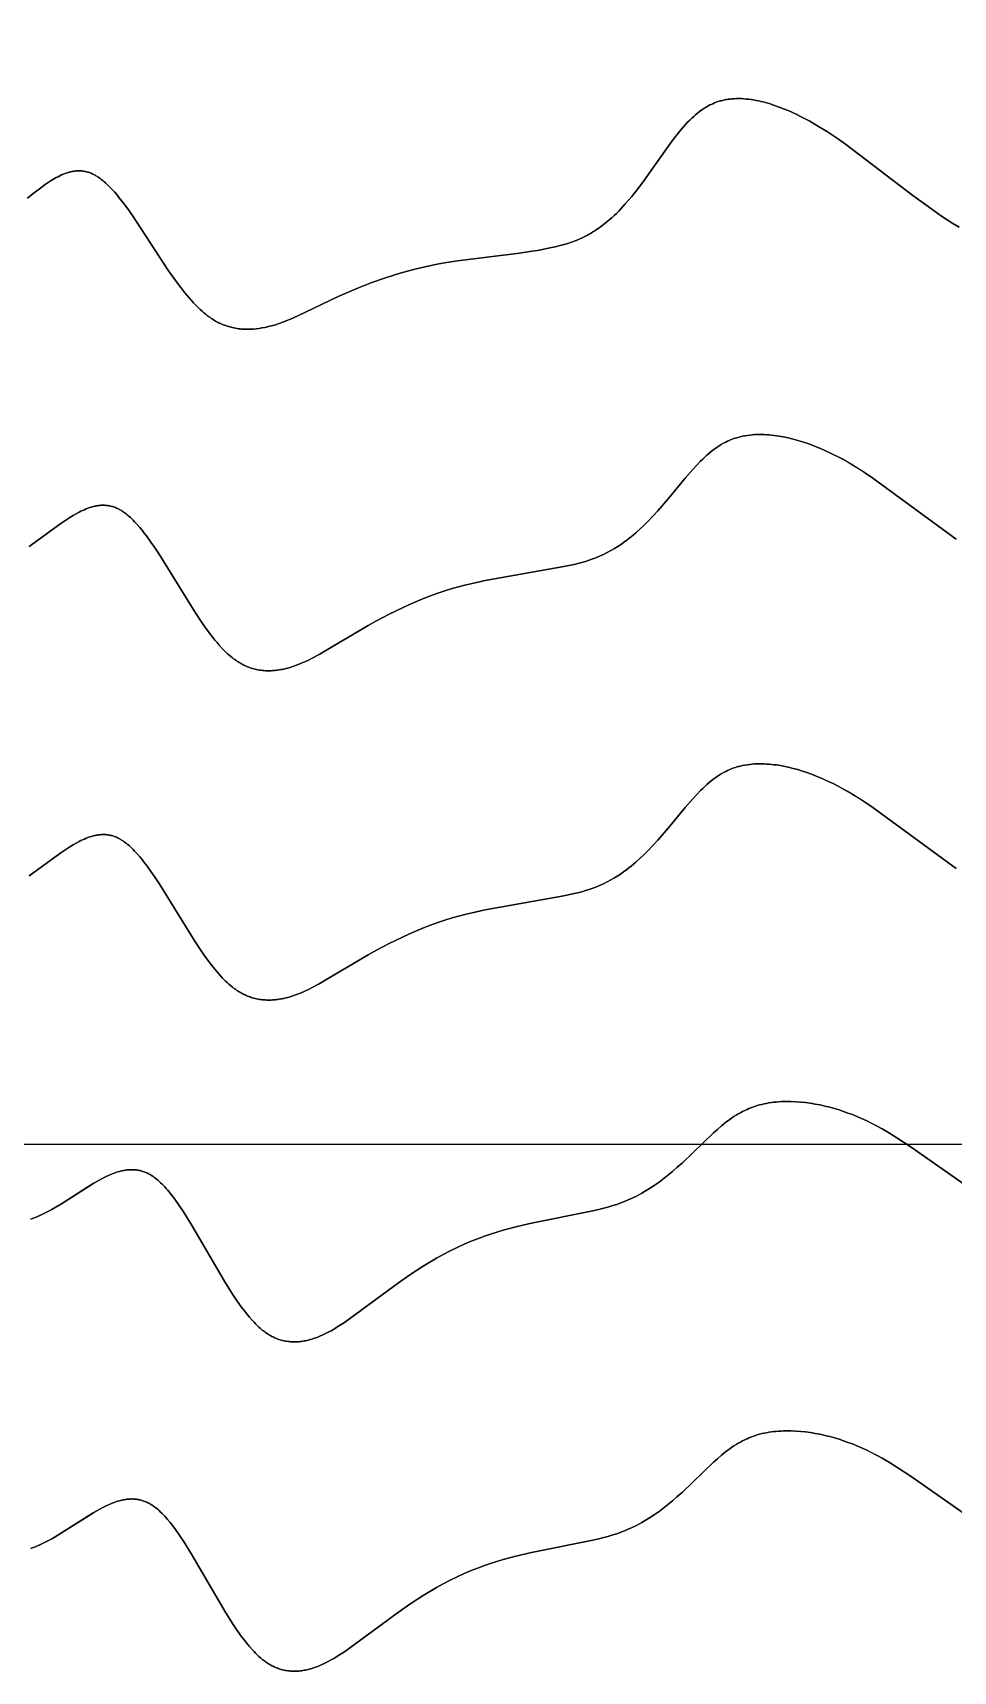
# Model space of a CAD drawing. Header units: feet. Extents: x 0 to 1.5, y 93.18 to 96.08.
# Drawn here: x 0.9375 to 1.125, y 93.226 to 93.5599 of the extents above; entities that cross this region are included whole.
import ezdxf

# ---------------------------------------------------------------- set-up
doc = ezdxf.new("R2010")
doc.units = ezdxf.units.FT
doc.header["$MEASUREMENT"] = 0
doc.layers.add('Default', color=7, linetype='Continuous', true_color=0x000000)

msp = doc.modelspace()

# ---------------------------------------------------------------- linework, layer by layer
at = {"layer": 'Default'}
msp.add_lwpolyline([(0, 96), (1.5, 96), (1.5, 93.33333), (0, 93.33333)], close=True, dxfattribs=at)
for points in [[(0.9364, 93.5262), (0.93756, 93.52713), (0.93877, 93.52807), (0.93938, 93.52852), (0.94, 93.52896), (0.94062, 93.52938), (0.94124, 93.52978), (0.94158, 93.52999), (0.94192, 93.53019), (0.94228, 93.53039), (0.94264, 93.53058), (0.943, 93.53076), (0.94336, 93.53093), (0.94373, 93.53109), (0.94411, 93.53123), (0.9443, 93.5313), (0.94449, 93.53136), (0.94468, 93.53142), (0.94488, 93.53148), (0.94507, 93.53153), (0.94527, 93.53158), (0.94547, 93.53162), (0.94566, 93.53166), (0.94586, 93.5317), (0.94606, 93.53172), (0.94626, 93.53175), (0.94647, 93.53176), (0.94667, 93.53177), (0.94687, 93.53178), (0.94707, 93.53178), (0.94728, 93.53177), (0.94748, 93.53175), (0.94768, 93.53173), (0.94788, 93.53171), (0.94807, 93.53167), (0.94827, 93.53163), (0.94847, 93.53159), (0.94866, 93.53153), (0.94885, 93.53147), (0.94904, 93.53141), (0.94922, 93.53134), (0.9494, 93.53127), (0.94957, 93.53119), (0.94973, 93.53112), (0.9499, 93.53104), (0.95006, 93.53095), (0.95021, 93.53086), (0.95037, 93.53077), (0.95053, 93.53068), (0.95069, 93.53058), (0.95084, 93.53047), (0.95115, 93.53026), (0.95145, 93.53004), (0.95174, 93.5298), (0.95203, 93.52956), (0.95232, 93.52931), (0.9526, 93.52906), (0.95287, 93.5288), (0.95314, 93.52853), (0.95365, 93.528), (0.95412, 93.52747), (0.95459, 93.52693), (0.95506, 93.52637), (0.95597, 93.52521), (0.95685, 93.52402), (0.95768, 93.52284), (0.96518, 93.51141), (0.96679, 93.50913), (0.96763, 93.50801), (0.96849, 93.50692), (0.96937, 93.50587), (0.96981, 93.50536), (0.97025, 93.50487), (0.97092, 93.50418), (0.97127, 93.50384), (0.97162, 93.5035), (0.97198, 93.50318), (0.97234, 93.50286), (0.97272, 93.50255), (0.97309, 93.50225), (0.97332, 93.50208), (0.97355, 93.50192), (0.97379, 93.50176), (0.97402, 93.5016), (0.97426, 93.50145), (0.97451, 93.5013), (0.97475, 93.50115), (0.975, 93.50102), (0.97525, 93.50089), (0.9755, 93.50076), (0.97576, 93.50064), (0.97602, 93.50053), (0.97628, 93.50042), (0.97654, 93.50031), (0.9768, 93.50022), (0.97707, 93.50012), (0.97734, 93.50004), (0.97761, 93.49996), (0.97789, 93.49989), (0.97817, 93.49982), (0.97848, 93.49975), (0.9788, 93.49969), (0.97911, 93.49964), (0.97943, 93.49959), (0.97975, 93.49956), (0.98007, 93.49953), (0.98039, 93.4995), (0.98071, 93.49949), (0.981, 93.49948), (0.98129, 93.49948), (0.98158, 93.49948), (0.98187, 93.49949), (0.98216, 93.49951), (0.98245, 93.49953), (0.98303, 93.49959), (0.98361, 93.49966), (0.98419, 93.49976), (0.98476, 93.49987), (0.98533, 93.49999), (0.98572, 93.50009), (0.98612, 93.5002), (0.98691, 93.50042), (0.98769, 93.50068), (0.98847, 93.50095), (0.98924, 93.50125), (0.99, 93.50156), (0.9915, 93.50221), (0.99973, 93.50615), (1.00208, 93.5072), (1.00383, 93.50793), (1.00657, 93.509), (1.00934, 93.50997), (1.01083, 93.51045), (1.01232, 93.51091), (1.01381, 93.51133), (1.01531, 93.51172), (1.01681, 93.51209), (1.01833, 93.51243), (1.01985, 93.51274), (1.02139, 93.51302), (1.02401, 93.51343), (1.03668, 93.51501), (1.03872, 93.5153), (1.04072, 93.51563), (1.04285, 93.51605), (1.04391, 93.51629), (1.04496, 93.51655), (1.04573, 93.51676), (1.04649, 93.51699), (1.04724, 93.51724), (1.04798, 93.51752), (1.04851, 93.51772), (1.04891, 93.5179), (1.04931, 93.51808), (1.0497, 93.51827), (1.05009, 93.51846), (1.05048, 93.51867), (1.05086, 93.51888), (1.05123, 93.51909), (1.0516, 93.51932), (1.05197, 93.51955), (1.05234, 93.51979), (1.0527, 93.52003), (1.05305, 93.52028), (1.05375, 93.52081), (1.05443, 93.52135), (1.05494, 93.52178), (1.05543, 93.52221), (1.05591, 93.52266), (1.05639, 93.52311), (1.05685, 93.52358), (1.05731, 93.52405), (1.0582, 93.52502), (1.05886, 93.52578), (1.05951, 93.52655), (1.06077, 93.52813), (1.06161, 93.52925), (1.06773, 93.53786), (1.06849, 93.53885), (1.06927, 93.53982), (1.07007, 93.54076), (1.07048, 93.54122), (1.0709, 93.54166), (1.07132, 93.54209), (1.07174, 93.5425), (1.07213, 93.54286), (1.07252, 93.5432), (1.07292, 93.54354), (1.07334, 93.54386), (1.07376, 93.54417), (1.07398, 93.54432), (1.0742, 93.54446), (1.07442, 93.54461), (1.07464, 93.54474), (1.07486, 93.54488), (1.07509, 93.54501), (1.07545, 93.5452), (1.07566, 93.5453), (1.076, 93.54546), (1.07635, 93.54561), (1.07671, 93.54575), (1.07707, 93.54587), (1.0773, 93.54594), (1.07752, 93.54601), (1.07775, 93.54607), (1.07798, 93.54613), (1.07822, 93.54618), (1.07845, 93.54623), (1.07868, 93.54628), (1.07892, 93.54632), (1.07916, 93.54635), (1.07941, 93.54639), (1.07965, 93.54641), (1.0799, 93.54644), (1.08039, 93.54647), (1.08088, 93.54649), (1.08138, 93.54649), (1.08187, 93.54648), (1.08237, 93.54645), (1.08286, 93.54641), (1.08336, 93.54636), (1.08385, 93.54629), (1.08434, 93.54622), (1.08483, 93.54613), (1.08531, 93.54603), (1.08579, 93.54593), (1.08627, 93.54581), (1.08674, 93.54569), (1.08768, 93.54541), (1.08861, 93.54511), (1.08954, 93.54478), (1.09046, 93.54442), (1.09137, 93.54404), (1.09227, 93.54364), (1.09316, 93.54323), (1.09404, 93.54279), (1.09576, 93.54188), (1.09757, 93.54084), (1.09954, 93.53962), (1.1016, 93.53824), (1.10304, 93.53722), (1.11679, 93.52672), (1.1211, 93.5236), (1.12262, 93.52256), (1.12491, 93.52106), (1.1262, 93.52026)], [(1.1262, 93.52026), (1.12491, 93.52106), (1.12262, 93.52256), (1.1211, 93.5236), (1.11679, 93.52672), (1.10304, 93.53722), (1.10143, 93.53836), (1.09936, 93.53974), (1.09757, 93.54084), (1.09576, 93.54188), (1.09404, 93.54279), (1.09316, 93.54323), (1.09227, 93.54364), (1.09137, 93.54404), (1.09046, 93.54442), (1.08954, 93.54478), (1.08861, 93.54511), (1.08768, 93.54541), (1.08674, 93.54569), (1.08627, 93.54581), (1.08579, 93.54593), (1.08531, 93.54603), (1.08483, 93.54613), (1.08434, 93.54622), (1.08385, 93.54629), (1.08336, 93.54636), (1.08286, 93.54641), (1.08237, 93.54645), (1.08187, 93.54648), (1.08138, 93.54649), (1.08088, 93.54649), (1.08039, 93.54647), (1.0799, 93.54644), (1.07965, 93.54641), (1.07941, 93.54639), (1.07916, 93.54635), (1.07892, 93.54632), (1.07868, 93.54628), (1.07845, 93.54623), (1.07822, 93.54618), (1.07798, 93.54613), (1.07775, 93.54607), (1.07752, 93.54601), (1.0773, 93.54594), (1.07707, 93.54587), (1.07671, 93.54575), (1.07635, 93.54561), (1.076, 93.54546), (1.07566, 93.5453), (1.07545, 93.5452), (1.07509, 93.54501), (1.07486, 93.54488), (1.07464, 93.54474), (1.07442, 93.54461), (1.0742, 93.54446), (1.07398, 93.54432), (1.07376, 93.54417), (1.07334, 93.54386), (1.07292, 93.54354), (1.07252, 93.5432), (1.07213, 93.54286), (1.07174, 93.5425), (1.07132, 93.54209), (1.0709, 93.54166), (1.07048, 93.54122), (1.07007, 93.54076), (1.06927, 93.53982), (1.06849, 93.53885), (1.06773, 93.53786), (1.06161, 93.52925), (1.06077, 93.52813), (1.05951, 93.52655), (1.05886, 93.52578), (1.0582, 93.52502), (1.05731, 93.52405), (1.05685, 93.52358), (1.05639, 93.52311), (1.05591, 93.52266), (1.05543, 93.52221), (1.05494, 93.52178), (1.05443, 93.52135), (1.05375, 93.52081), (1.05305, 93.52028), (1.0527, 93.52003), (1.05234, 93.51979), (1.05197, 93.51955), (1.0516, 93.51932), (1.05123, 93.51909), (1.05086, 93.51888), (1.05048, 93.51867), (1.05009, 93.51846), (1.0497, 93.51827), (1.04931, 93.51808), (1.04891, 93.5179), (1.04851, 93.51772), (1.04798, 93.51752), (1.04724, 93.51724), (1.04649, 93.51699), (1.04573, 93.51676), (1.04496, 93.51655), (1.04391, 93.51629), (1.04285, 93.51605), (1.04072, 93.51563), (1.03872, 93.5153), (1.03668, 93.51501), (1.02401, 93.51343), (1.02139, 93.51302), (1.01985, 93.51274), (1.01833, 93.51243), (1.01681, 93.51209), (1.01531, 93.51172), (1.01381, 93.51133), (1.01232, 93.51091), (1.01083, 93.51045), (1.00934, 93.50997), (1.00657, 93.509), (1.00383, 93.50793), (1.00208, 93.5072), (0.99973, 93.50615), (0.9915, 93.50221), (0.99, 93.50156), (0.98924, 93.50125), (0.98847, 93.50095), (0.98769, 93.50068), (0.98691, 93.50042), (0.98612, 93.5002), (0.98572, 93.50009), (0.98533, 93.49999), (0.98476, 93.49987), (0.98419, 93.49976), (0.98361, 93.49966), (0.98303, 93.49959), (0.98245, 93.49953), (0.98216, 93.49951), (0.98187, 93.49949), (0.98158, 93.49948), (0.98129, 93.49948), (0.981, 93.49948), (0.98071, 93.49949), (0.98039, 93.4995), (0.98007, 93.49953), (0.97975, 93.49956), (0.97943, 93.49959), (0.97911, 93.49964), (0.9788, 93.49969), (0.97848, 93.49975), (0.97817, 93.49982), (0.97789, 93.49989), (0.97761, 93.49996), (0.97734, 93.50004), (0.97707, 93.50012), (0.9768, 93.50022), (0.97654, 93.50031), (0.97628, 93.50042), (0.97602, 93.50053), (0.97576, 93.50064), (0.9755, 93.50076), (0.97525, 93.50089), (0.975, 93.50102), (0.97475, 93.50115), (0.97451, 93.5013), (0.97426, 93.50145), (0.97402, 93.5016), (0.97379, 93.50176), (0.97355, 93.50192), (0.97332, 93.50208), (0.97309, 93.50225), (0.97272, 93.50255), (0.97234, 93.50286), (0.97198, 93.50318), (0.97162, 93.5035), (0.97127, 93.50384), (0.97092, 93.50418), (0.97025, 93.50487), (0.96981, 93.50536), (0.96937, 93.50587), (0.96849, 93.50692), (0.96763, 93.50801), (0.96679, 93.50913), (0.96518, 93.51141), (0.95768, 93.52284), (0.95685, 93.52402), (0.95597, 93.52521), (0.95506, 93.52637), (0.95459, 93.52693), (0.95412, 93.52747), (0.95365, 93.528), (0.95314, 93.52853), (0.95287, 93.5288), (0.9526, 93.52906), (0.95232, 93.52931), (0.95203, 93.52956), (0.95174, 93.5298), (0.95145, 93.53004), (0.95115, 93.53026), (0.95084, 93.53047), (0.95069, 93.53058), (0.95053, 93.53068), (0.95037, 93.53077), (0.95021, 93.53086), (0.95006, 93.53095), (0.9499, 93.53104), (0.94973, 93.53112), (0.94957, 93.53119), (0.9494, 93.53127), (0.94922, 93.53134), (0.94904, 93.53141), (0.94885, 93.53147), (0.94866, 93.53153), (0.94847, 93.53159), (0.94827, 93.53163), (0.94807, 93.53167), (0.94788, 93.53171), (0.94768, 93.53173), (0.94748, 93.53175), (0.94728, 93.53177), (0.94707, 93.53178), (0.94687, 93.53178), (0.94667, 93.53177), (0.94647, 93.53176), (0.94626, 93.53175), (0.94606, 93.53172), (0.94586, 93.5317), (0.94566, 93.53166), (0.94547, 93.53162), (0.94527, 93.53158), (0.94507, 93.53153), (0.94488, 93.53148), (0.94468, 93.53142), (0.94449, 93.53136), (0.9443, 93.5313), (0.94411, 93.53123), (0.94373, 93.53109), (0.94336, 93.53093), (0.943, 93.53076), (0.94264, 93.53058), (0.94228, 93.53039), (0.94192, 93.53019), (0.94158, 93.52999), (0.94124, 93.52978), (0.94062, 93.52938), (0.94, 93.52896), (0.93938, 93.52852), (0.93877, 93.52807), (0.93756, 93.52713), (0.9364, 93.5262)], [(0.93678, 93.45523), (0.94324, 93.45991), (0.94446, 93.46073), (0.94507, 93.46113), (0.9457, 93.46151), (0.94633, 93.46187), (0.94695, 93.46221), (0.9473, 93.46239), (0.94765, 93.46255), (0.94801, 93.46272), (0.94837, 93.46287), (0.94874, 93.46301), (0.94911, 93.46314), (0.9493, 93.4632), (0.94948, 93.46326), (0.94967, 93.46331), (0.94986, 93.46336), (0.95005, 93.46341), (0.95025, 93.46345), (0.95044, 93.46349), (0.95063, 93.46352), (0.95083, 93.46355), (0.95102, 93.46357), (0.95122, 93.46359), (0.95141, 93.46361), (0.95161, 93.46362), (0.9518, 93.46362), (0.952, 93.46362), (0.9522, 93.46362), (0.95239, 93.4636), (0.95259, 93.46359), (0.95279, 93.46356), (0.95298, 93.46353), (0.95319, 93.46349), (0.95339, 93.46345), (0.95359, 93.4634), (0.95378, 93.46335), (0.95398, 93.46328), (0.95417, 93.46322), (0.95436, 93.46314), (0.95455, 93.46306), (0.95473, 93.46298), (0.95491, 93.46289), (0.95509, 93.4628), (0.95526, 93.46271), (0.95542, 93.46261), (0.95558, 93.46252), (0.95574, 93.46242), (0.9559, 93.46231), (0.95605, 93.4622), (0.95621, 93.46209), (0.95652, 93.46186), (0.95682, 93.46161), (0.95712, 93.46136), (0.95741, 93.4611), (0.9577, 93.46083), (0.95798, 93.46055), (0.95825, 93.46027), (0.95878, 93.45969), (0.95929, 93.45912), (0.95976, 93.45854), (0.96022, 93.45796), (0.96068, 93.45736), (0.96157, 93.45613), (0.96243, 93.45487), (0.96325, 93.45362), (0.9705, 93.44188), (0.97207, 93.43953), (0.97289, 93.43837), (0.97374, 93.43724), (0.97459, 93.43616), (0.97503, 93.43564), (0.97546, 93.43514), (0.9761, 93.43445), (0.97644, 93.43411), (0.97677, 93.43377), (0.97712, 93.43344), (0.97747, 93.43312), (0.97783, 93.43281), (0.9782, 93.43252), (0.97842, 93.43235), (0.97864, 93.43218), (0.97886, 93.43202), (0.97909, 93.43187), (0.97932, 93.43172), (0.97955, 93.43157), (0.97978, 93.43143), (0.98002, 93.4313), (0.98026, 93.43117), (0.9805, 93.43105), (0.98075, 93.43093), (0.98099, 93.43082), (0.98124, 93.43071), (0.9815, 93.43061), (0.98175, 93.43052), (0.98201, 93.43044), (0.98227, 93.43035), (0.98253, 93.43028), (0.9828, 93.43021), (0.98306, 93.43015), (0.98336, 93.43009), (0.98367, 93.43004), (0.98397, 93.42999), (0.98427, 93.42996), (0.98458, 93.42993), (0.98488, 93.42991), (0.98519, 93.4299), (0.98549, 93.42989), (0.98577, 93.42989), (0.98605, 93.4299), (0.98633, 93.42992), (0.98661, 93.42994), (0.98689, 93.42996), (0.98717, 93.42999), (0.98745, 93.43003), (0.98772, 93.43007), (0.988, 93.43012), (0.98827, 93.43017), (0.98882, 93.43029), (0.98936, 93.43043), (0.9899, 93.43058), (0.99029, 93.4307), (0.99067, 93.43083), (0.99105, 93.43096), (0.99143, 93.4311), (0.99218, 93.43141), (0.99293, 93.43173), (0.99367, 93.43208), (0.9944, 93.43244), (0.99583, 93.43319), (0.99723, 93.43399), (1.00584, 93.43913), (1.00751, 93.44006), (1.01013, 93.44144), (1.01279, 93.44273), (1.01422, 93.44338), (1.01565, 93.444), (1.01709, 93.44459), (1.01854, 93.44515), (1.02, 93.44568), (1.02147, 93.44617), (1.02296, 93.44663), (1.02447, 93.44705), (1.02575, 93.44738), (1.02704, 93.44769), (1.02966, 93.44826), (1.04568, 93.45111), (1.0478, 93.45158), (1.04856, 93.45177), (1.04933, 93.45197), (1.05009, 93.45219), (1.05085, 93.45243), (1.05137, 93.45261), (1.05218, 93.45291), (1.05296, 93.45324), (1.05374, 93.45359), (1.0545, 93.45397), (1.05525, 93.45437), (1.05598, 93.45479), (1.05671, 93.45524), (1.05742, 93.45572), (1.05793, 93.45608), (1.05843, 93.45645), (1.05893, 93.45683), (1.05942, 93.45721), (1.0599, 93.45761), (1.06037, 93.45802), (1.0613, 93.45885), (1.06198, 93.4595), (1.06265, 93.46016), (1.06395, 93.46152), (1.06482, 93.46249), (1.06691, 93.46492), (1.07041, 93.46916), (1.07194, 93.47093), (1.07274, 93.47179), (1.07355, 93.47263), (1.07397, 93.47303), (1.07439, 93.47343), (1.07481, 93.47381), (1.07524, 93.47418), (1.07564, 93.47451), (1.07605, 93.47483), (1.07646, 93.47513), (1.07689, 93.47543), (1.07732, 93.47572), (1.07776, 93.47599), (1.07821, 93.47625), (1.07867, 93.47649), (1.07903, 93.47667), (1.07924, 93.47677), (1.0796, 93.47692), (1.07996, 93.47706), (1.08032, 93.4772), (1.08068, 93.47732), (1.08091, 93.47739), (1.08115, 93.47746), (1.08138, 93.47752), (1.08162, 93.47758), (1.08209, 93.47769), (1.08257, 93.47778), (1.08306, 93.47786), (1.08355, 93.47792), (1.08404, 93.47797), (1.08454, 93.47801), (1.08503, 93.47803), (1.08553, 93.47804), (1.08602, 93.47804), (1.08652, 93.47803), (1.08702, 93.478), (1.08751, 93.47797), (1.08801, 93.47792), (1.0885, 93.47787), (1.08899, 93.4778), (1.08948, 93.47773), (1.09045, 93.47756), (1.09141, 93.47735), (1.09237, 93.47711), (1.09333, 93.47685), (1.09427, 93.47656), (1.09521, 93.47624), (1.09614, 93.47591), (1.09706, 93.47555), (1.09797, 93.47517), (1.09885, 93.47479), (1.09972, 93.47439), (1.10066, 93.47393), (1.10158, 93.47346), (1.10249, 93.47298), (1.10358, 93.47237), (1.10455, 93.4718), (1.10568, 93.4711), (1.10716, 93.47014), (1.10862, 93.46914), (1.12562, 93.45673)], [(1.12562, 93.45673), (1.10862, 93.46914), (1.10716, 93.47014), (1.10551, 93.47121), (1.10455, 93.4718), (1.10339, 93.47247), (1.10249, 93.47298), (1.10158, 93.47346), (1.10066, 93.47393), (1.09972, 93.47439), (1.09885, 93.47479), (1.09797, 93.47517), (1.09706, 93.47555), (1.09614, 93.47591), (1.09521, 93.47624), (1.09427, 93.47656), (1.09333, 93.47685), (1.09237, 93.47711), (1.09141, 93.47735), (1.09045, 93.47756), (1.08948, 93.47773), (1.08899, 93.4778), (1.0885, 93.47787), (1.08801, 93.47792), (1.08751, 93.47797), (1.08702, 93.478), (1.08652, 93.47803), (1.08602, 93.47804), (1.08553, 93.47804), (1.08503, 93.47803), (1.08454, 93.47801), (1.08404, 93.47797), (1.08355, 93.47792), (1.08306, 93.47786), (1.08257, 93.47778), (1.08209, 93.47769), (1.08162, 93.47758), (1.08138, 93.47752), (1.08115, 93.47746), (1.08091, 93.47739), (1.08068, 93.47732), (1.08032, 93.4772), (1.07996, 93.47706), (1.0796, 93.47692), (1.07924, 93.47677), (1.07903, 93.47667), (1.07867, 93.47649), (1.07821, 93.47625), (1.07776, 93.47599), (1.07732, 93.47572), (1.07689, 93.47543), (1.07646, 93.47513), (1.07605, 93.47483), (1.07564, 93.47451), (1.07524, 93.47418), (1.07481, 93.47381), (1.07439, 93.47343), (1.07397, 93.47303), (1.07355, 93.47263), (1.07274, 93.47179), (1.07194, 93.47093), (1.07041, 93.46916), (1.06691, 93.46492), (1.06482, 93.46249), (1.06395, 93.46152), (1.06265, 93.46016), (1.06198, 93.4595), (1.0613, 93.45885), (1.06037, 93.45802), (1.0599, 93.45761), (1.05942, 93.45721), (1.05893, 93.45683), (1.05843, 93.45645), (1.05793, 93.45608), (1.05742, 93.45572), (1.05671, 93.45524), (1.05598, 93.45479), (1.05525, 93.45437), (1.0545, 93.45397), (1.05374, 93.45359), (1.05296, 93.45324), (1.05218, 93.45291), (1.05137, 93.45261), (1.05085, 93.45243), (1.05009, 93.45219), (1.04933, 93.45197), (1.04856, 93.45177), (1.0478, 93.45158), (1.04568, 93.45111), (1.02966, 93.44826), (1.02704, 93.44769), (1.02575, 93.44738), (1.02447, 93.44705), (1.02296, 93.44663), (1.02147, 93.44617), (1.02, 93.44568), (1.01854, 93.44515), (1.01709, 93.44459), (1.01565, 93.444), (1.01422, 93.44338), (1.01279, 93.44273), (1.01013, 93.44144), (1.00751, 93.44006), (1.00584, 93.43913), (0.99723, 93.43399), (0.99583, 93.43319), (0.9944, 93.43244), (0.99367, 93.43208), (0.99293, 93.43173), (0.99218, 93.43141), (0.99143, 93.4311), (0.99105, 93.43096), (0.99067, 93.43083), (0.99029, 93.4307), (0.9899, 93.43058), (0.98936, 93.43043), (0.98882, 93.43029), (0.98827, 93.43017), (0.988, 93.43012), (0.98772, 93.43007), (0.98745, 93.43003), (0.98717, 93.42999), (0.98689, 93.42996), (0.98661, 93.42994), (0.98633, 93.42992), (0.98605, 93.4299), (0.98577, 93.42989), (0.98549, 93.42989), (0.98519, 93.4299), (0.98488, 93.42991), (0.98458, 93.42993), (0.98427, 93.42996), (0.98397, 93.42999), (0.98367, 93.43004), (0.98336, 93.43009), (0.98306, 93.43015), (0.9828, 93.43021), (0.98253, 93.43028), (0.98227, 93.43035), (0.98201, 93.43044), (0.98175, 93.43052), (0.9815, 93.43061), (0.98124, 93.43071), (0.98099, 93.43082), (0.98075, 93.43093), (0.9805, 93.43105), (0.98026, 93.43117), (0.98002, 93.4313), (0.97978, 93.43143), (0.97955, 93.43157), (0.97932, 93.43172), (0.97909, 93.43187), (0.97886, 93.43202), (0.97864, 93.43218), (0.97842, 93.43235), (0.9782, 93.43252), (0.97783, 93.43281), (0.97747, 93.43312), (0.97712, 93.43344), (0.97677, 93.43377), (0.97644, 93.43411), (0.9761, 93.43445), (0.97546, 93.43514), (0.97503, 93.43564), (0.97459, 93.43616), (0.97374, 93.43724), (0.97289, 93.43837), (0.97207, 93.43953), (0.9705, 93.44188), (0.96325, 93.45362), (0.96243, 93.45487), (0.96157, 93.45613), (0.96068, 93.45736), (0.96022, 93.45796), (0.95976, 93.45854), (0.95929, 93.45912), (0.95878, 93.45969), (0.95825, 93.46027), (0.95798, 93.46055), (0.9577, 93.46083), (0.95741, 93.4611), (0.95712, 93.46136), (0.95682, 93.46161), (0.95652, 93.46186), (0.95621, 93.46209), (0.95605, 93.4622), (0.9559, 93.46231), (0.95574, 93.46242), (0.95558, 93.46252), (0.95542, 93.46261), (0.95526, 93.46271), (0.95509, 93.4628), (0.95491, 93.46289), (0.95473, 93.46298), (0.95455, 93.46306), (0.95436, 93.46314), (0.95417, 93.46322), (0.95398, 93.46328), (0.95378, 93.46335), (0.95359, 93.4634), (0.95339, 93.46345), (0.95319, 93.46349), (0.95298, 93.46353), (0.95279, 93.46356), (0.95259, 93.46359), (0.95239, 93.4636), (0.9522, 93.46362), (0.952, 93.46362), (0.9518, 93.46362), (0.95161, 93.46362), (0.95141, 93.46361), (0.95122, 93.46359), (0.95102, 93.46357), (0.95083, 93.46355), (0.95063, 93.46352), (0.95044, 93.46349), (0.95025, 93.46345), (0.95005, 93.46341), (0.94986, 93.46336), (0.94967, 93.46331), (0.94948, 93.46326), (0.9493, 93.4632), (0.94911, 93.46314), (0.94874, 93.46301), (0.94837, 93.46287), (0.94801, 93.46272), (0.94765, 93.46255), (0.9473, 93.46239), (0.94695, 93.46221), (0.94633, 93.46187), (0.9457, 93.46151), (0.94507, 93.46113), (0.94446, 93.46073), (0.94324, 93.45991), (0.93678, 93.45523)], [(0.93678, 93.38812), (0.94324, 93.39279), (0.94446, 93.39362), (0.94507, 93.39402), (0.9457, 93.3944), (0.94633, 93.39476), (0.94695, 93.3951), (0.9473, 93.39527), (0.94765, 93.39544), (0.94801, 93.3956), (0.94837, 93.39575), (0.94874, 93.3959), (0.94911, 93.39603), (0.9493, 93.39609), (0.94948, 93.39614), (0.94967, 93.3962), (0.94986, 93.39625), (0.95005, 93.39629), (0.95025, 93.39634), (0.95044, 93.39637), (0.95063, 93.39641), (0.95083, 93.39644), (0.95102, 93.39646), (0.95122, 93.39648), (0.95141, 93.3965), (0.95161, 93.39651), (0.9518, 93.39651), (0.952, 93.39651), (0.9522, 93.3965), (0.95239, 93.39649), (0.95259, 93.39647), (0.95279, 93.39645), (0.95298, 93.39642), (0.95319, 93.39638), (0.95339, 93.39634), (0.95359, 93.39629), (0.95378, 93.39623), (0.95398, 93.39617), (0.95417, 93.3961), (0.95436, 93.39603), (0.95455, 93.39595), (0.95473, 93.39587), (0.95491, 93.39578), (0.95509, 93.39569), (0.95526, 93.39559), (0.95542, 93.3955), (0.95558, 93.3954), (0.95574, 93.3953), (0.9559, 93.3952), (0.95605, 93.39509), (0.95621, 93.39498), (0.95652, 93.39475), (0.95682, 93.3945), (0.95712, 93.39425), (0.95741, 93.39398), (0.9577, 93.39371), (0.95798, 93.39344), (0.95825, 93.39315), (0.95878, 93.39258), (0.95929, 93.392), (0.95976, 93.39143), (0.96022, 93.39085), (0.96068, 93.39025), (0.96157, 93.38901), (0.96243, 93.38776), (0.96325, 93.38651), (0.9705, 93.37477), (0.97207, 93.37242), (0.97289, 93.37126), (0.97374, 93.37013), (0.97459, 93.36905), (0.97503, 93.36853), (0.97546, 93.36803), (0.9761, 93.36733), (0.97644, 93.36699), (0.97677, 93.36666), (0.97712, 93.36633), (0.97747, 93.36601), (0.97783, 93.3657), (0.9782, 93.3654), (0.97842, 93.36523), (0.97864, 93.36507), (0.97886, 93.36491), (0.97909, 93.36475), (0.97932, 93.3646), (0.97955, 93.36446), (0.97978, 93.36432), (0.98002, 93.36418), (0.98026, 93.36406), (0.9805, 93.36393), (0.98075, 93.36382), (0.98099, 93.36371), (0.98124, 93.3636), (0.9815, 93.3635), (0.98175, 93.36341), (0.98201, 93.36332), (0.98227, 93.36324), (0.98253, 93.36317), (0.9828, 93.3631), (0.98306, 93.36304), (0.98336, 93.36298), (0.98367, 93.36292), (0.98397, 93.36288), (0.98427, 93.36284), (0.98458, 93.36282), (0.98488, 93.3628), (0.98519, 93.36278), (0.98549, 93.36278), (0.98577, 93.36278), (0.98605, 93.36279), (0.98633, 93.3628), (0.98661, 93.36282), (0.98689, 93.36285), (0.98717, 93.36288), (0.98745, 93.36292), (0.98772, 93.36296), (0.988, 93.36301), (0.98827, 93.36306), (0.98882, 93.36318), (0.98936, 93.36332), (0.9899, 93.36347), (0.99029, 93.36359), (0.99067, 93.36372), (0.99105, 93.36385), (0.99143, 93.36399), (0.99218, 93.36429), (0.99293, 93.36462), (0.99367, 93.36496), (0.9944, 93.36533), (0.99583, 93.36608), (0.99723, 93.36688), (1.00584, 93.37202), (1.00751, 93.37295), (1.01013, 93.37433), (1.01279, 93.37562), (1.01422, 93.37627), (1.01565, 93.37689), (1.01709, 93.37748), (1.01854, 93.37804), (1.02, 93.37856), (1.02147, 93.37906), (1.02296, 93.37952), (1.02447, 93.37994), (1.02575, 93.38027), (1.02704, 93.38058), (1.02966, 93.38114), (1.04568, 93.384), (1.0478, 93.38447), (1.04856, 93.38466), (1.04933, 93.38486), (1.05009, 93.38508), (1.05085, 93.38532), (1.05137, 93.3855), (1.05218, 93.3858), (1.05296, 93.38613), (1.05374, 93.38648), (1.0545, 93.38685), (1.05525, 93.38726), (1.05598, 93.38768), (1.05671, 93.38813), (1.05742, 93.38861), (1.05793, 93.38896), (1.05843, 93.38933), (1.05893, 93.38971), (1.05942, 93.3901), (1.0599, 93.3905), (1.06037, 93.3909), (1.0613, 93.39174), (1.06198, 93.39239), (1.06265, 93.39305), (1.06395, 93.39441), (1.06482, 93.39537), (1.06691, 93.39781), (1.07041, 93.40205), (1.07194, 93.40382), (1.07274, 93.40468), (1.07355, 93.40552), (1.07397, 93.40592), (1.07439, 93.40631), (1.07481, 93.4067), (1.07524, 93.40707), (1.07564, 93.40739), (1.07605, 93.40771), (1.07646, 93.40802), (1.07689, 93.40832), (1.07732, 93.4086), (1.07776, 93.40888), (1.07821, 93.40913), (1.07867, 93.40938), (1.07903, 93.40956), (1.07924, 93.40965), (1.0796, 93.40981), (1.07996, 93.40995), (1.08032, 93.41009), (1.08068, 93.41021), (1.08091, 93.41028), (1.08115, 93.41035), (1.08138, 93.41041), (1.08162, 93.41047), (1.08209, 93.41058), (1.08257, 93.41067), (1.08306, 93.41075), (1.08355, 93.41081), (1.08404, 93.41086), (1.08454, 93.4109), (1.08503, 93.41092), (1.08553, 93.41093), (1.08602, 93.41093), (1.08652, 93.41092), (1.08702, 93.41089), (1.08751, 93.41086), (1.08801, 93.41081), (1.0885, 93.41075), (1.08899, 93.41069), (1.08948, 93.41062), (1.09045, 93.41044), (1.09141, 93.41024), (1.09237, 93.41), (1.09333, 93.40974), (1.09427, 93.40945), (1.09521, 93.40913), (1.09614, 93.4088), (1.09706, 93.40844), (1.09797, 93.40806), (1.09885, 93.40768), (1.09972, 93.40727), (1.10066, 93.40682), (1.10158, 93.40635), (1.10249, 93.40586), (1.10358, 93.40525), (1.10455, 93.40468), (1.10568, 93.40399), (1.10716, 93.40303), (1.10862, 93.40202), (1.12562, 93.38961)], [(1.12562, 93.38961), (1.10862, 93.40202), (1.10716, 93.40303), (1.10551, 93.40409), (1.10455, 93.40468), (1.10339, 93.40536), (1.10249, 93.40586), (1.10158, 93.40635), (1.10066, 93.40682), (1.09972, 93.40727), (1.09885, 93.40768), (1.09797, 93.40806), (1.09706, 93.40844), (1.09614, 93.4088), (1.09521, 93.40913), (1.09427, 93.40945), (1.09333, 93.40974), (1.09237, 93.41), (1.09141, 93.41024), (1.09045, 93.41044), (1.08948, 93.41062), (1.08899, 93.41069), (1.0885, 93.41075), (1.08801, 93.41081), (1.08751, 93.41086), (1.08702, 93.41089), (1.08652, 93.41092), (1.08602, 93.41093), (1.08553, 93.41093), (1.08503, 93.41092), (1.08454, 93.4109), (1.08404, 93.41086), (1.08355, 93.41081), (1.08306, 93.41075), (1.08257, 93.41067), (1.08209, 93.41058), (1.08162, 93.41047), (1.08138, 93.41041), (1.08115, 93.41035), (1.08091, 93.41028), (1.08068, 93.41021), (1.08032, 93.41009), (1.07996, 93.40995), (1.0796, 93.40981), (1.07924, 93.40965), (1.07903, 93.40956), (1.07867, 93.40938), (1.07821, 93.40913), (1.07776, 93.40888), (1.07732, 93.4086), (1.07689, 93.40832), (1.07646, 93.40802), (1.07605, 93.40771), (1.07564, 93.40739), (1.07524, 93.40707), (1.07481, 93.4067), (1.07439, 93.40631), (1.07397, 93.40592), (1.07355, 93.40552), (1.07274, 93.40468), (1.07194, 93.40382), (1.07041, 93.40205), (1.06691, 93.39781), (1.06482, 93.39537), (1.06395, 93.39441), (1.06265, 93.39305), (1.06198, 93.39239), (1.0613, 93.39174), (1.06037, 93.3909), (1.0599, 93.3905), (1.05942, 93.3901), (1.05893, 93.38971), (1.05843, 93.38933), (1.05793, 93.38896), (1.05742, 93.38861), (1.05671, 93.38813), (1.05598, 93.38768), (1.05525, 93.38726), (1.0545, 93.38685), (1.05374, 93.38648), (1.05296, 93.38613), (1.05218, 93.3858), (1.05137, 93.3855), (1.05085, 93.38532), (1.05009, 93.38508), (1.04933, 93.38486), (1.04856, 93.38466), (1.0478, 93.38447), (1.04568, 93.384), (1.02966, 93.38114), (1.02704, 93.38058), (1.02575, 93.38027), (1.02447, 93.37994), (1.02296, 93.37952), (1.02147, 93.37906), (1.02, 93.37856), (1.01854, 93.37804), (1.01709, 93.37748), (1.01565, 93.37689), (1.01422, 93.37627), (1.01279, 93.37562), (1.01013, 93.37433), (1.00751, 93.37295), (1.00584, 93.37202), (0.99723, 93.36688), (0.99583, 93.36608), (0.9944, 93.36533), (0.99367, 93.36496), (0.99293, 93.36462), (0.99218, 93.36429), (0.99143, 93.36399), (0.99105, 93.36385), (0.99067, 93.36372), (0.99029, 93.36359), (0.9899, 93.36347), (0.98936, 93.36332), (0.98882, 93.36318), (0.98827, 93.36306), (0.988, 93.36301), (0.98772, 93.36296), (0.98745, 93.36292), (0.98717, 93.36288), (0.98689, 93.36285), (0.98661, 93.36282), (0.98633, 93.3628), (0.98605, 93.36279), (0.98577, 93.36278), (0.98549, 93.36278), (0.98519, 93.36278), (0.98488, 93.3628), (0.98458, 93.36282), (0.98427, 93.36284), (0.98397, 93.36288), (0.98367, 93.36292), (0.98336, 93.36298), (0.98306, 93.36304), (0.9828, 93.3631), (0.98253, 93.36317), (0.98227, 93.36324), (0.98201, 93.36332), (0.98175, 93.36341), (0.9815, 93.3635), (0.98124, 93.3636), (0.98099, 93.36371), (0.98075, 93.36382), (0.9805, 93.36393), (0.98026, 93.36406), (0.98002, 93.36418), (0.97978, 93.36432), (0.97955, 93.36446), (0.97932, 93.3646), (0.97909, 93.36475), (0.97886, 93.36491), (0.97864, 93.36507), (0.97842, 93.36523), (0.9782, 93.3654), (0.97783, 93.3657), (0.97747, 93.36601), (0.97712, 93.36633), (0.97677, 93.36666), (0.97644, 93.36699), (0.9761, 93.36733), (0.97546, 93.36803), (0.97503, 93.36853), (0.97459, 93.36905), (0.97374, 93.37013), (0.97289, 93.37126), (0.97207, 93.37242), (0.9705, 93.37477), (0.96325, 93.38651), (0.96243, 93.38776), (0.96157, 93.38901), (0.96068, 93.39025), (0.96022, 93.39085), (0.95976, 93.39143), (0.95929, 93.392), (0.95878, 93.39258), (0.95825, 93.39315), (0.95798, 93.39344), (0.9577, 93.39371), (0.95741, 93.39398), (0.95712, 93.39425), (0.95682, 93.3945), (0.95652, 93.39475), (0.95621, 93.39498), (0.95605, 93.39509), (0.9559, 93.3952), (0.95574, 93.3953), (0.95558, 93.3954), (0.95542, 93.3955), (0.95526, 93.39559), (0.95509, 93.39569), (0.95491, 93.39578), (0.95473, 93.39587), (0.95455, 93.39595), (0.95436, 93.39603), (0.95417, 93.3961), (0.95398, 93.39617), (0.95378, 93.39623), (0.95359, 93.39629), (0.95339, 93.39634), (0.95319, 93.39638), (0.95298, 93.39642), (0.95279, 93.39645), (0.95259, 93.39647), (0.95239, 93.39649), (0.9522, 93.3965), (0.952, 93.39651), (0.9518, 93.39651), (0.95161, 93.39651), (0.95141, 93.3965), (0.95122, 93.39648), (0.95102, 93.39646), (0.95083, 93.39644), (0.95063, 93.39641), (0.95044, 93.39637), (0.95025, 93.39634), (0.95005, 93.39629), (0.94986, 93.39625), (0.94967, 93.3962), (0.94948, 93.39614), (0.9493, 93.39609), (0.94911, 93.39603), (0.94874, 93.3959), (0.94837, 93.39575), (0.94801, 93.3956), (0.94765, 93.39544), (0.9473, 93.39527), (0.94695, 93.3951), (0.94633, 93.39476), (0.9457, 93.3944), (0.94507, 93.39402), (0.94446, 93.39362), (0.94324, 93.39279), (0.93678, 93.38812)], [(0.93713, 93.31814), (0.93758, 93.31831), (0.93803, 93.31849), (0.93847, 93.31868), (0.93891, 93.31887), (0.93935, 93.31908), (0.94003, 93.31941), (0.9407, 93.31976), (0.94137, 93.32013), (0.94203, 93.3205), (0.94334, 93.32129), (0.94876, 93.32475), (0.94994, 93.32547), (0.95055, 93.32583), (0.95117, 93.32617), (0.9518, 93.3265), (0.95243, 93.32681), (0.95307, 93.3271), (0.95338, 93.32724), (0.9537, 93.32737), (0.95406, 93.3275), (0.95442, 93.32763), (0.95479, 93.32775), (0.95516, 93.32786), (0.95554, 93.32795), (0.95572, 93.328), (0.95591, 93.32804), (0.9561, 93.32807), (0.95629, 93.32811), (0.95648, 93.32813), (0.95667, 93.32816), (0.95687, 93.32818), (0.95706, 93.3282), (0.95726, 93.32821), (0.95745, 93.32822), (0.95764, 93.32822), (0.95784, 93.32822), (0.95803, 93.32821), (0.95822, 93.3282), (0.95841, 93.32818), (0.9586, 93.32816), (0.95879, 93.32814), (0.95898, 93.32811), (0.95917, 93.32807), (0.95936, 93.32803), (0.95955, 93.32798), (0.95974, 93.32793), (0.95995, 93.32786), (0.96015, 93.3278), (0.96034, 93.32772), (0.96054, 93.32764), (0.96073, 93.32756), (0.96092, 93.32747), (0.96111, 93.32737), (0.9613, 93.32727), (0.96148, 93.32716), (0.96166, 93.32706), (0.96183, 93.32694), (0.96201, 93.32683), (0.96216, 93.32672), (0.96232, 93.3266), (0.96263, 93.32636), (0.96294, 93.32611), (0.96324, 93.32584), (0.96354, 93.32557), (0.96384, 93.32528), (0.96412, 93.32499), (0.96441, 93.32469), (0.96468, 93.32438), (0.96496, 93.32408), (0.96548, 93.32345), (0.96598, 93.32282), (0.96644, 93.3222), (0.96734, 93.32095), (0.96821, 93.31964), (0.96986, 93.317), (0.97683, 93.30503), (0.97835, 93.30262), (0.97915, 93.30144), (0.97997, 93.30028), (0.9808, 93.29918), (0.98123, 93.29865), (0.98165, 93.29814), (0.98226, 93.29745), (0.98257, 93.29711), (0.9829, 93.29678), (0.98323, 93.29646), (0.98357, 93.29614), (0.98391, 93.29583), (0.98426, 93.29554), (0.98447, 93.29537), (0.98468, 93.29521), (0.98489, 93.29506), (0.98511, 93.2949), (0.98533, 93.29476), (0.98555, 93.29462), (0.98577, 93.29449), (0.98599, 93.29436), (0.98622, 93.29424), (0.98645, 93.29412), (0.98668, 93.29401), (0.98692, 93.2939), (0.98715, 93.29381), (0.98739, 93.29371), (0.98763, 93.29363), (0.98788, 93.29355), (0.98813, 93.29347), (0.98838, 93.29341), (0.98863, 93.29335), (0.98889, 93.29329), (0.98917, 93.29324), (0.98946, 93.2932), (0.98975, 93.29317), (0.99003, 93.29314), (0.99032, 93.29313), (0.99061, 93.29312), (0.9909, 93.29312), (0.99119, 93.29313), (0.99146, 93.29314), (0.99173, 93.29316), (0.99199, 93.29319), (0.99226, 93.29322), (0.99252, 93.29326), (0.99279, 93.29331), (0.99305, 93.29336), (0.99331, 93.29341), (0.99357, 93.29348), (0.99383, 93.29354), (0.99409, 93.29361), (0.99435, 93.29369), (0.99486, 93.29386), (0.99536, 93.29404), (0.99573, 93.29418), (0.9961, 93.29434), (0.99647, 93.2945), (0.99683, 93.29467), (0.99755, 93.29503), (0.99827, 93.29541), (0.99897, 93.29581), (0.99967, 93.29623), (1.00034, 93.29666), (1.00101, 93.2971), (1.00232, 93.29801), (1.01199, 93.30518), (1.01448, 93.3069), (1.01702, 93.30854), (1.01837, 93.30937), (1.01974, 93.31016), (1.02112, 93.31092), (1.02251, 93.31165), (1.02392, 93.31235), (1.02535, 93.31301), (1.0268, 93.31363), (1.02828, 93.31421), (1.02952, 93.31466), (1.03077, 93.31509), (1.03204, 93.31549), (1.03332, 93.31587), (1.03589, 93.31657), (1.03906, 93.31732), (1.05127, 93.31978), (1.05281, 93.32012), (1.05358, 93.3203), (1.05434, 93.3205), (1.05488, 93.32065), (1.05568, 93.32089), (1.05648, 93.32115), (1.05726, 93.32144), (1.05804, 93.32174), (1.05881, 93.32207), (1.05957, 93.32241), (1.06032, 93.32278), (1.06106, 93.32317), (1.06158, 93.32345), (1.0621, 93.32375), (1.06311, 93.32437), (1.0641, 93.32502), (1.06508, 93.3257), (1.06578, 93.32622), (1.06647, 93.32675), (1.06716, 93.3273), (1.06783, 93.32786), (1.06873, 93.32864), (1.06983, 93.32963), (1.07614, 93.3357), (1.07696, 93.33643), (1.07779, 93.33713), (1.07863, 93.33781), (1.07906, 93.33814), (1.0795, 93.33846), (1.07991, 93.33875), (1.08034, 93.33903), (1.08077, 93.3393), (1.0812, 93.33957), (1.08164, 93.33982), (1.08209, 93.34006), (1.08254, 93.34029), (1.083, 93.3405), (1.08338, 93.34067), (1.08359, 93.34075), (1.08396, 93.3409), (1.08432, 93.34103), (1.08469, 93.34116), (1.08506, 93.34127), (1.08554, 93.34141), (1.08602, 93.34153), (1.0865, 93.34164), (1.08699, 93.34173), (1.08747, 93.34182), (1.08796, 93.34189), (1.08845, 93.34195), (1.08894, 93.342), (1.08944, 93.34204), (1.08993, 93.34208), (1.09043, 93.3421), (1.09093, 93.34211), (1.09143, 93.34211), (1.09193, 93.34211), (1.09293, 93.34207), (1.09393, 93.342), (1.09493, 93.34189), (1.09592, 93.34176), (1.09691, 93.34159), (1.0979, 93.3414), (1.09888, 93.34118), (1.09984, 93.34094), (1.1008, 93.34067), (1.10174, 93.34039), (1.10266, 93.34008), (1.10356, 93.33976), (1.10445, 93.33943), (1.10539, 93.33905), (1.10633, 93.33864), (1.10726, 93.33822), (1.10837, 93.33769), (1.10936, 93.33718), (1.11052, 93.33655), (1.11202, 93.33566), (1.11352, 93.33473), (1.11645, 93.33279), (1.13138, 93.32233)], [(1.13089, 93.32265), (1.11645, 93.33279), (1.11352, 93.33473), (1.11202, 93.33566), (1.11052, 93.33655), (1.10936, 93.33718), (1.10818, 93.33778), (1.10726, 93.33822), (1.10633, 93.33864), (1.10539, 93.33905), (1.10445, 93.33943), (1.10356, 93.33976), (1.10266, 93.34008), (1.10174, 93.34039), (1.1008, 93.34067), (1.09984, 93.34094), (1.09888, 93.34118), (1.0979, 93.3414), (1.09691, 93.34159), (1.09592, 93.34176), (1.09493, 93.34189), (1.09393, 93.342), (1.09293, 93.34207), (1.09193, 93.34211), (1.09143, 93.34211), (1.09093, 93.34211), (1.09043, 93.3421), (1.08993, 93.34208), (1.08944, 93.34204), (1.08894, 93.342), (1.08845, 93.34195), (1.08796, 93.34189), (1.08747, 93.34182), (1.08699, 93.34173), (1.0865, 93.34164), (1.08602, 93.34153), (1.08554, 93.34141), (1.08506, 93.34127), (1.08469, 93.34116), (1.08432, 93.34103), (1.08396, 93.3409), (1.08359, 93.34075), (1.08338, 93.34067), (1.083, 93.3405), (1.08254, 93.34029), (1.08209, 93.34006), (1.08164, 93.33982), (1.0812, 93.33957), (1.08077, 93.3393), (1.08034, 93.33903), (1.07991, 93.33875), (1.0795, 93.33846), (1.07906, 93.33814), (1.07863, 93.33781), (1.07779, 93.33713), (1.07696, 93.33643), (1.07614, 93.3357), (1.06983, 93.32963), (1.06873, 93.32864), (1.06783, 93.32786), (1.06716, 93.3273), (1.06647, 93.32675), (1.06578, 93.32622), (1.06508, 93.3257), (1.0641, 93.32502), (1.06311, 93.32437), (1.0621, 93.32375), (1.06158, 93.32345), (1.06106, 93.32317), (1.06032, 93.32278), (1.05957, 93.32241), (1.05881, 93.32207), (1.05804, 93.32174), (1.05726, 93.32144), (1.05648, 93.32115), (1.05568, 93.32089), (1.05488, 93.32065), (1.05434, 93.3205), (1.05358, 93.3203), (1.05281, 93.32012), (1.05127, 93.31978), (1.03906, 93.31732), (1.03589, 93.31657), (1.03332, 93.31587), (1.03204, 93.31549), (1.03077, 93.31509), (1.02952, 93.31466), (1.02828, 93.31421), (1.0268, 93.31363), (1.02535, 93.31301), (1.02392, 93.31235), (1.02251, 93.31165), (1.02112, 93.31092), (1.01974, 93.31016), (1.01837, 93.30937), (1.01702, 93.30854), (1.01448, 93.3069), (1.01199, 93.30518), (1.00232, 93.29801), (1.00101, 93.2971), (1.00034, 93.29666), (0.99967, 93.29623), (0.99897, 93.29581), (0.99827, 93.29541), (0.99755, 93.29503), (0.99683, 93.29467), (0.99647, 93.2945), (0.9961, 93.29434), (0.99573, 93.29418), (0.99536, 93.29404), (0.99486, 93.29386), (0.99435, 93.29369), (0.99409, 93.29361), (0.99383, 93.29354), (0.99357, 93.29348), (0.99331, 93.29341), (0.99305, 93.29336), (0.99279, 93.29331), (0.99252, 93.29326), (0.99226, 93.29322), (0.99199, 93.29319), (0.99173, 93.29316), (0.99146, 93.29314), (0.99119, 93.29313), (0.9909, 93.29312), (0.99061, 93.29312), (0.99032, 93.29313), (0.99003, 93.29314), (0.98975, 93.29317), (0.98946, 93.2932), (0.98917, 93.29324), (0.98889, 93.29329), (0.98863, 93.29335), (0.98838, 93.29341), (0.98813, 93.29347), (0.98788, 93.29355), (0.98763, 93.29363), (0.98739, 93.29371), (0.98715, 93.29381), (0.98692, 93.2939), (0.98668, 93.29401), (0.98645, 93.29412), (0.98622, 93.29424), (0.98599, 93.29436), (0.98577, 93.29449), (0.98555, 93.29462), (0.98533, 93.29476), (0.98511, 93.2949), (0.98489, 93.29506), (0.98468, 93.29521), (0.98447, 93.29537), (0.98426, 93.29554), (0.98391, 93.29583), (0.98357, 93.29614), (0.98323, 93.29646), (0.9829, 93.29678), (0.98257, 93.29711), (0.98226, 93.29745), (0.98165, 93.29814), (0.98123, 93.29865), (0.9808, 93.29918), (0.97997, 93.30028), (0.97915, 93.30144), (0.97835, 93.30262), (0.97683, 93.30503), (0.96986, 93.317), (0.96821, 93.31964), (0.96734, 93.32095), (0.96644, 93.3222), (0.96598, 93.32282), (0.96548, 93.32345), (0.96496, 93.32408), (0.96468, 93.32438), (0.96441, 93.32469), (0.96412, 93.32499), (0.96384, 93.32528), (0.96354, 93.32557), (0.96324, 93.32584), (0.96294, 93.32611), (0.96263, 93.32636), (0.96232, 93.3266), (0.96216, 93.32672), (0.96201, 93.32683), (0.96183, 93.32694), (0.96166, 93.32706), (0.96148, 93.32716), (0.9613, 93.32727), (0.96111, 93.32737), (0.96092, 93.32747), (0.96073, 93.32756), (0.96054, 93.32764), (0.96034, 93.32772), (0.96015, 93.3278), (0.95995, 93.32786), (0.95974, 93.32793), (0.95955, 93.32798), (0.95936, 93.32803), (0.95917, 93.32807), (0.95898, 93.32811), (0.95879, 93.32814), (0.9586, 93.32816), (0.95841, 93.32818), (0.95822, 93.3282), (0.95803, 93.32821), (0.95784, 93.32822), (0.95764, 93.32822), (0.95745, 93.32822), (0.95726, 93.32821), (0.95706, 93.3282), (0.95687, 93.32818), (0.95667, 93.32816), (0.95648, 93.32813), (0.95629, 93.32811), (0.9561, 93.32807), (0.95591, 93.32804), (0.95572, 93.328), (0.95554, 93.32795), (0.95516, 93.32786), (0.95479, 93.32775), (0.95442, 93.32763), (0.95406, 93.3275), (0.9537, 93.32737), (0.95338, 93.32724), (0.95307, 93.3271), (0.95243, 93.32681), (0.9518, 93.3265), (0.95117, 93.32617), (0.95055, 93.32583), (0.94994, 93.32547), (0.94869, 93.32471), (0.94334, 93.32129), (0.94203, 93.3205), (0.94137, 93.32013), (0.9407, 93.31976), (0.94003, 93.31941), (0.93935, 93.31908), (0.93891, 93.31887), (0.93847, 93.31868), (0.93803, 93.31849), (0.93758, 93.31831), (0.93713, 93.31814)], [(0.93713, 93.25103), (0.93758, 93.2512), (0.93803, 93.25138), (0.93847, 93.25157), (0.93891, 93.25176), (0.93935, 93.25196), (0.94003, 93.2523), (0.9407, 93.25265), (0.94137, 93.25301), (0.94203, 93.25339), (0.94334, 93.25418), (0.94876, 93.25764), (0.94994, 93.25836), (0.95055, 93.25871), (0.95117, 93.25906), (0.9518, 93.25939), (0.95243, 93.2597), (0.95307, 93.25999), (0.95338, 93.26013), (0.9537, 93.26025), (0.95406, 93.26039), (0.95442, 93.26052), (0.95479, 93.26064), (0.95516, 93.26075), (0.95554, 93.26084), (0.95572, 93.26088), (0.95591, 93.26092), (0.9561, 93.26096), (0.95629, 93.26099), (0.95648, 93.26102), (0.95667, 93.26105), (0.95687, 93.26107), (0.95706, 93.26108), (0.95726, 93.2611), (0.95745, 93.2611), (0.95764, 93.26111), (0.95784, 93.26111), (0.95803, 93.2611), (0.95822, 93.26109), (0.95841, 93.26107), (0.9586, 93.26105), (0.95879, 93.26102), (0.95898, 93.26099), (0.95917, 93.26096), (0.95936, 93.26092), (0.95955, 93.26087), (0.95974, 93.26081), (0.95995, 93.26075), (0.96015, 93.26068), (0.96034, 93.26061), (0.96054, 93.26053), (0.96073, 93.26044), (0.96092, 93.26035), (0.96111, 93.26026), (0.9613, 93.26016), (0.96148, 93.26005), (0.96166, 93.25994), (0.96183, 93.25983), (0.96201, 93.25971), (0.96216, 93.2596), (0.96232, 93.25949), (0.96263, 93.25925), (0.96294, 93.259), (0.96324, 93.25873), (0.96354, 93.25845), (0.96384, 93.25817), (0.96412, 93.25788), (0.96441, 93.25758), (0.96468, 93.25727), (0.96496, 93.25696), (0.96548, 93.25634), (0.96598, 93.25571), (0.96644, 93.25509), (0.96734, 93.25383), (0.96821, 93.25253), (0.96986, 93.24989), (0.97683, 93.23792), (0.97835, 93.23551), (0.97915, 93.23433), (0.97997, 93.23317), (0.9808, 93.23207), (0.98123, 93.23154), (0.98165, 93.23103), (0.98226, 93.23034), (0.98257, 93.23), (0.9829, 93.22967), (0.98323, 93.22934), (0.98357, 93.22903), (0.98391, 93.22872), (0.98426, 93.22843), (0.98447, 93.22826), (0.98468, 93.2281), (0.98489, 93.22794), (0.98511, 93.22779), (0.98533, 93.22765), (0.98555, 93.22751), (0.98577, 93.22737), (0.98599, 93.22725), (0.98622, 93.22712), (0.98645, 93.22701), (0.98668, 93.2269), (0.98692, 93.22679), (0.98715, 93.22669), (0.98739, 93.2266), (0.98763, 93.22651), (0.98788, 93.22644), (0.98813, 93.22636), (0.98838, 93.2263), (0.98863, 93.22624), (0.98889, 93.22618), (0.98917, 93.22613), (0.98946, 93.22609), (0.98975, 93.22606), (0.99003, 93.22603), (0.99032, 93.22601), (0.99061, 93.22601), (0.9909, 93.22601), (0.99119, 93.22601), (0.99146, 93.22603), (0.99173, 93.22605), (0.99199, 93.22608), (0.99226, 93.22611), (0.99252, 93.22615), (0.99279, 93.2262), (0.99305, 93.22625), (0.99331, 93.2263), (0.99357, 93.22636), (0.99383, 93.22643), (0.99409, 93.2265), (0.99435, 93.22658), (0.99486, 93.22674), (0.99536, 93.22693), (0.99573, 93.22707), (0.9961, 93.22722), (0.99647, 93.22739), (0.99683, 93.22755), (0.99755, 93.22791), (0.99827, 93.2283), (0.99897, 93.2287), (0.99967, 93.22912), (1.00034, 93.22955), (1.00101, 93.22999), (1.00232, 93.2309), (1.01199, 93.23807), (1.01448, 93.23979), (1.01702, 93.24143), (1.01837, 93.24225), (1.01974, 93.24305), (1.02112, 93.24381), (1.02251, 93.24454), (1.02392, 93.24524), (1.02535, 93.2459), (1.0268, 93.24652), (1.02828, 93.2471), (1.02952, 93.24755), (1.03077, 93.24798), (1.03204, 93.24838), (1.03332, 93.24876), (1.03589, 93.24945), (1.03906, 93.25021), (1.05127, 93.25266), (1.05281, 93.253), (1.05358, 93.25319), (1.05434, 93.25339), (1.05488, 93.25354), (1.05568, 93.25378), (1.05648, 93.25404), (1.05726, 93.25433), (1.05804, 93.25463), (1.05881, 93.25496), (1.05957, 93.2553), (1.06032, 93.25567), (1.06106, 93.25606), (1.06158, 93.25634), (1.0621, 93.25664), (1.06311, 93.25725), (1.0641, 93.2579), (1.06508, 93.25859), (1.06578, 93.25911), (1.06647, 93.25964), (1.06716, 93.26019), (1.06783, 93.26075), (1.06873, 93.26153), (1.06983, 93.26252), (1.07614, 93.26858), (1.07696, 93.26931), (1.07779, 93.27002), (1.07863, 93.2707), (1.07906, 93.27103), (1.0795, 93.27134), (1.07991, 93.27164), (1.08034, 93.27192), (1.08077, 93.27219), (1.0812, 93.27245), (1.08164, 93.2727), (1.08209, 93.27295), (1.08254, 93.27317), (1.083, 93.27339), (1.08338, 93.27355), (1.08359, 93.27364), (1.08396, 93.27378), (1.08432, 93.27392), (1.08469, 93.27404), (1.08506, 93.27416), (1.08554, 93.2743), (1.08602, 93.27442), (1.0865, 93.27452), (1.08699, 93.27462), (1.08747, 93.2747), (1.08796, 93.27478), (1.08845, 93.27484), (1.08894, 93.27489), (1.08944, 93.27493), (1.08993, 93.27496), (1.09043, 93.27499), (1.09093, 93.275), (1.09143, 93.275), (1.09193, 93.275), (1.09293, 93.27496), (1.09393, 93.27488), (1.09493, 93.27478), (1.09592, 93.27464), (1.09691, 93.27448), (1.0979, 93.27429), (1.09888, 93.27407), (1.09984, 93.27382), (1.1008, 93.27356), (1.10174, 93.27327), (1.10266, 93.27297), (1.10356, 93.27265), (1.10445, 93.27232), (1.10539, 93.27193), (1.10633, 93.27153), (1.10726, 93.27111), (1.10837, 93.27057), (1.10936, 93.27006), (1.11052, 93.26943), (1.11202, 93.26855), (1.11352, 93.26762), (1.11645, 93.26568), (1.13138, 93.25522)], [(1.13089, 93.25554), (1.11645, 93.26568), (1.11352, 93.26762), (1.11202, 93.26855), (1.11052, 93.26943), (1.10936, 93.27006), (1.10818, 93.27067), (1.10726, 93.27111), (1.10633, 93.27153), (1.10539, 93.27193), (1.10445, 93.27232), (1.10356, 93.27265), (1.10266, 93.27297), (1.10174, 93.27327), (1.1008, 93.27356), (1.09984, 93.27382), (1.09888, 93.27407), (1.0979, 93.27429), (1.09691, 93.27448), (1.09592, 93.27464), (1.09493, 93.27478), (1.09393, 93.27488), (1.09293, 93.27496), (1.09193, 93.275), (1.09143, 93.275), (1.09093, 93.275), (1.09043, 93.27499), (1.08993, 93.27496), (1.08944, 93.27493), (1.08894, 93.27489), (1.08845, 93.27484), (1.08796, 93.27478), (1.08747, 93.2747), (1.08699, 93.27462), (1.0865, 93.27452), (1.08602, 93.27442), (1.08554, 93.2743), (1.08506, 93.27416), (1.08469, 93.27404), (1.08432, 93.27392), (1.08396, 93.27378), (1.08359, 93.27364), (1.08338, 93.27355), (1.083, 93.27339), (1.08254, 93.27317), (1.08209, 93.27295), (1.08164, 93.2727), (1.0812, 93.27245), (1.08077, 93.27219), (1.08034, 93.27192), (1.07991, 93.27164), (1.0795, 93.27134), (1.07906, 93.27103), (1.07863, 93.2707), (1.07779, 93.27002), (1.07696, 93.26931), (1.07614, 93.26858), (1.06983, 93.26252), (1.06873, 93.26153), (1.06783, 93.26075), (1.06716, 93.26019), (1.06647, 93.25964), (1.06578, 93.25911), (1.06508, 93.25859), (1.0641, 93.2579), (1.06311, 93.25725), (1.0621, 93.25664), (1.06158, 93.25634), (1.06106, 93.25606), (1.06032, 93.25567), (1.05957, 93.2553), (1.05881, 93.25496), (1.05804, 93.25463), (1.05726, 93.25433), (1.05648, 93.25404), (1.05568, 93.25378), (1.05488, 93.25354), (1.05434, 93.25339), (1.05358, 93.25319), (1.05281, 93.253), (1.05127, 93.25266), (1.03906, 93.25021), (1.03589, 93.24945), (1.03332, 93.24876), (1.03204, 93.24838), (1.03077, 93.24798), (1.02952, 93.24755), (1.02828, 93.2471), (1.0268, 93.24652), (1.02535, 93.2459), (1.02392, 93.24524), (1.02251, 93.24454), (1.02112, 93.24381), (1.01974, 93.24305), (1.01837, 93.24225), (1.01702, 93.24143), (1.01448, 93.23979), (1.01199, 93.23807), (1.00232, 93.2309), (1.00101, 93.22999), (1.00034, 93.22955), (0.99967, 93.22912), (0.99897, 93.2287), (0.99827, 93.2283), (0.99755, 93.22791), (0.99683, 93.22755), (0.99647, 93.22739), (0.9961, 93.22722), (0.99573, 93.22707), (0.99536, 93.22693), (0.99486, 93.22674), (0.99435, 93.22658), (0.99409, 93.2265), (0.99383, 93.22643), (0.99357, 93.22636), (0.99331, 93.2263), (0.99305, 93.22625), (0.99279, 93.2262), (0.99252, 93.22615), (0.99226, 93.22611), (0.99199, 93.22608), (0.99173, 93.22605), (0.99146, 93.22603), (0.99119, 93.22601), (0.9909, 93.22601), (0.99061, 93.22601), (0.99032, 93.22601), (0.99003, 93.22603), (0.98975, 93.22606), (0.98946, 93.22609), (0.98917, 93.22613), (0.98889, 93.22618), (0.98863, 93.22624), (0.98838, 93.2263), (0.98813, 93.22636), (0.98788, 93.22644), (0.98763, 93.22651), (0.98739, 93.2266), (0.98715, 93.22669), (0.98692, 93.22679), (0.98668, 93.2269), (0.98645, 93.22701), (0.98622, 93.22712), (0.98599, 93.22725), (0.98577, 93.22737), (0.98555, 93.22751), (0.98533, 93.22765), (0.98511, 93.22779), (0.98489, 93.22794), (0.98468, 93.2281), (0.98447, 93.22826), (0.98426, 93.22843), (0.98391, 93.22872), (0.98357, 93.22903), (0.98323, 93.22934), (0.9829, 93.22967), (0.98257, 93.23), (0.98226, 93.23034), (0.98165, 93.23103), (0.98123, 93.23154), (0.9808, 93.23207), (0.97997, 93.23317), (0.97915, 93.23433), (0.97835, 93.23551), (0.97683, 93.23792), (0.96986, 93.24989), (0.96821, 93.25253), (0.96734, 93.25383), (0.96644, 93.25509), (0.96598, 93.25571), (0.96548, 93.25634), (0.96496, 93.25696), (0.96468, 93.25727), (0.96441, 93.25758), (0.96412, 93.25788), (0.96384, 93.25817), (0.96354, 93.25845), (0.96324, 93.25873), (0.96294, 93.259), (0.96263, 93.25925), (0.96232, 93.25949), (0.96216, 93.2596), (0.96201, 93.25971), (0.96183, 93.25983), (0.96166, 93.25994), (0.96148, 93.26005), (0.9613, 93.26016), (0.96111, 93.26026), (0.96092, 93.26035), (0.96073, 93.26044), (0.96054, 93.26053), (0.96034, 93.26061), (0.96015, 93.26068), (0.95995, 93.26075), (0.95974, 93.26081), (0.95955, 93.26087), (0.95936, 93.26092), (0.95917, 93.26096), (0.95898, 93.26099), (0.95879, 93.26102), (0.9586, 93.26105), (0.95841, 93.26107), (0.95822, 93.26109), (0.95803, 93.2611), (0.95784, 93.26111), (0.95764, 93.26111), (0.95745, 93.2611), (0.95726, 93.2611), (0.95706, 93.26108), (0.95687, 93.26107), (0.95667, 93.26105), (0.95648, 93.26102), (0.95629, 93.26099), (0.9561, 93.26096), (0.95591, 93.26092), (0.95572, 93.26088), (0.95554, 93.26084), (0.95516, 93.26075), (0.95479, 93.26064), (0.95442, 93.26052), (0.95406, 93.26039), (0.9537, 93.26025), (0.95338, 93.26013), (0.95307, 93.25999), (0.95243, 93.2597), (0.9518, 93.25939), (0.95117, 93.25906), (0.95055, 93.25871), (0.94994, 93.25836), (0.94869, 93.2576), (0.94334, 93.25418), (0.94203, 93.25339), (0.94137, 93.25301), (0.9407, 93.25265), (0.94003, 93.2523), (0.93935, 93.25196), (0.93891, 93.25176), (0.93847, 93.25157), (0.93803, 93.25138), (0.93758, 93.2512), (0.93713, 93.25103)]]:
    msp.add_lwpolyline(points, dxfattribs=at)

doc.saveas('drawing.dxf')
